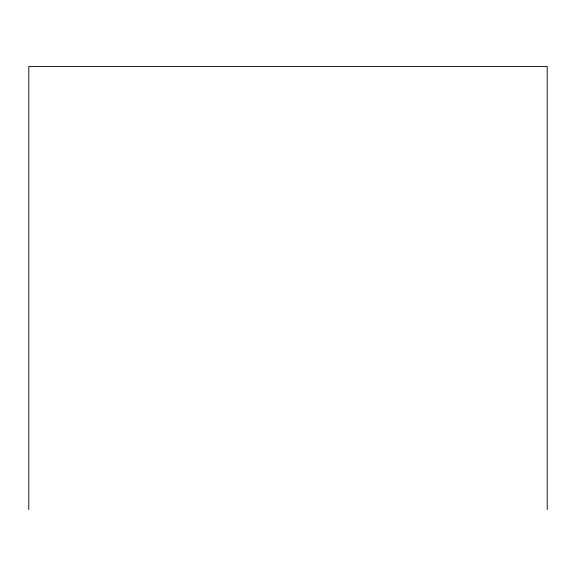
<?xml version="1.0" encoding="UTF-8"?>
<svg xmlns="http://www.w3.org/2000/svg" width="576" height="576" viewBox="0 0 576 576"><rect width="100%" height="100%" fill="white"/><g stroke="black" fill="none" stroke-linecap="round" stroke-linejoin="round"><path stroke-width="0.86" d="M547.2 509.573L547.2 66.427L28.8 66.427L28.8 509.573"/></g></svg>
